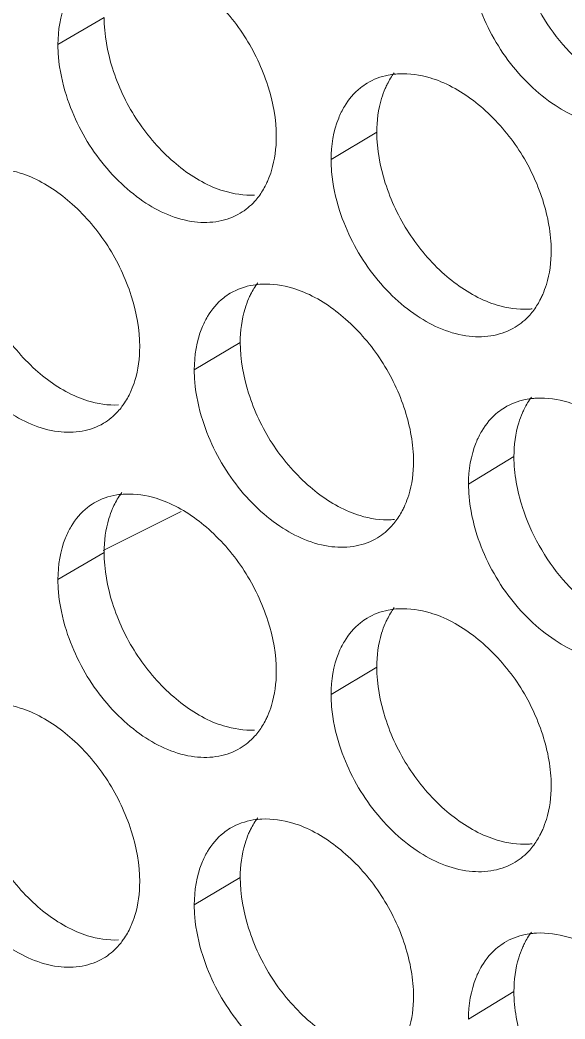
# Model space of a CAD drawing. Header units: millimetres. Extents: x 1177 to 4147, y 93 to 2194.
# Drawn here: x 2615.14 to 2623.16, y 697.32 to 712.03 of the extents above; entities that cross this region are included whole.
import ezdxf

# ---------------------------------------------------------------- set-up
doc = ezdxf.new("R2010")
doc.units = ezdxf.units.MM
doc.header["$LTSCALE"] = 0.1
doc.layers.get('0').update_dxf_attribs({"lineweight": 13})
doc.layers.add('标注', color=251, linetype='Continuous', lineweight=9)

# ---------------------------------------------------------------- blocks, each defined once
blk = doc.blocks.new('02')
for points, knots in [([(4627.348, 522.744), (4597.363, 531.299), (4553.55, 545.69), (4497.641, 568.487), (4458.71, 586.649), (4422.281, 606.068), (4388.51, 626.659), (4357.551, 648.334), (4338.416, 663.815), (4329.392, 671.722)], [0, 0, 0, 0, 0.278685, 0.411475, 0.539478, 0.662459, 0.780251, 0.892768, 1, 1, 1, 1]), ([(4626.906, 521.428), (4597.052, 529.945), (4553.424, 544.261), (4497.732, 566.923), (4458.929, 584.973), (4422.597, 604.269), (4388.892, 624.729), (4357.964, 646.263), (4338.829, 661.641), (4329.798, 669.496)], [0, 0, 0, 0, 0.278468, 0.411196, 0.539177, 0.662176, 0.780023, 0.892638, 1, 1, 1, 1]), ([(4628.518, 518.372), (4598.337, 526.935), (4554.235, 541.353), (4497.955, 564.22), (4458.766, 582.448), (4422.099, 601.945), (4388.114, 622.628), (4356.965, 644.402), (4337.717, 659.96), (4328.641, 667.907)], [0, 0, 0, 0, 0.278732, 0.411552, 0.539576, 0.662563, 0.780343, 0.892822, 1, 1, 1, 1]), ([(4328.202, 667.332), (4337.3, 659.316), (4356.601, 643.626), (4387.852, 621.677), (4421.956, 600.844), (4458.755, 581.215), (4498.091, 562.874), (4554.59, 539.876), (4598.873, 525.389), (4629.18, 516.79)], [0, 0, 0, 0, 0.107262, 0.219794, 0.337581, 0.460553, 0.588547, 0.721328, 1, 1, 1, 1])]:
    blk.add_open_spline(points, degree=3, knots=knots)
at = {"layer": '标注'}
for p, q in [((4506.808, 608.505), (4505.836, 607.934)), ((4512.541, 606.091), (4511.58, 605.515)), ((4509.669, 601.67), (4508.703, 601.096)), ((4515.425, 599.27), (4514.47, 598.691)), ((4506.787, 597.296), (4508.429, 598.116)), ((4506.808, 597.255), (4505.836, 596.684)), ((4506.808, 597.255), (4505.836, 596.684)), ((4512.541, 594.841), (4511.58, 594.265)), ((4512.541, 594.841), (4511.58, 594.265)), ((4509.669, 590.42), (4508.703, 589.846)), ((4515.425, 588.02), (4514.47, 587.441))]:
    blk.add_line(p, q, dxfattribs=at)
for centre, radius, start, end in [((4513.09, 605.668), 1.654, 92.9003, 95.1818), ((4515.644, 604.017), 1.649, 272.9969, 275.7719), ((4515.989, 598.839), 1.662, 93.0207, 95.749), ((4512.763, 599.58), 1.64, 272.8765, 275.2009), ((4513.09, 594.418), 1.654, 92.9003, 95.1818), ((4513.09, 594.418), 1.654, 92.9003, 95.1818), ((4515.644, 592.767), 1.649, 272.9969, 275.7719), ((4515.644, 592.767), 1.649, 272.9969, 275.7719), ((4515.989, 587.589), 1.662, 93.0207, 95.749)]:
    blk.add_arc(centre, radius, start, end, dxfattribs=at)
for points, knots in [([(4515.425, 610.52), (4515.425, 610.159), (4515.6, 609.22), (4516.216, 608.124), (4517.032, 607.35), (4517.5, 607.067), (4517.74, 606.969)], [0, 0, 0, 0, 0.243755, 0.63494, 0.825083, 1, 1, 1, 1]), ([(4510.428, 605.997), (4510.428, 606.358), (4510.288, 607.107), (4509.799, 608.141), (4509.067, 609.003), (4508.45, 609.426), (4508.128, 609.561)], [0, 0, 0, 0, 0.243745, 0.505466, 0.764291, 1, 1, 1, 1]), ([(4506.115, 609.053), (4506.069, 608.976), (4505.898, 608.627), (4505.836, 608.231), (4505.836, 607.934)], [0, 0, 0, 0, 0.232263, 1, 1, 1, 1]), ([(4514.648, 608.874), (4514.793, 608.423), (4515.124, 607.777), (4515.744, 607.074), (4516.404, 606.532), (4517.165, 606.203), (4517.903, 606.225), (4518.224, 606.346), (4518.362, 606.431)], [0, 0, 0, 0, 0.285015, 0.426566, 0.56171, 0.798641, 0.902454, 1, 1, 1, 1]), ([(4506.808, 608.505), (4506.808, 608.144), (4506.946, 607.395), (4507.432, 606.361), (4508.16, 605.497), (4508.775, 605.074), (4509.096, 604.938)], [0, 0, 0, 0, 0.24405, 0.505923, 0.764587, 1, 1, 1, 1]), ([(4505.836, 607.934), (4505.836, 607.847), (4505.853, 607.486), (4505.93, 607.128), (4506.013, 606.865)], [0, 0, 0, 0, 0.239158, 1, 1, 1, 1]), ([(4512.941, 607.315), (4512.887, 607.31), (4512.676, 607.28), (4512.472, 607.204), (4512.336, 607.123)], [0, 0, 0, 0, 0.257466, 1, 1, 1, 1]), ([(4512.909, 607.343), (4512.852, 607.267), (4512.786, 607.157), (4512.732, 607.042), (4512.719, 607.012)], [0, 0, 0, 0, 0.743694, 1, 1, 1, 1]), ([(4513.891, 607.154), (4513.817, 607.184), (4513.533, 607.286), (4513.228, 607.331), (4513.007, 607.319)], [0, 0, 0, 0, 0.265915, 1, 1, 1, 1]), ([(4512.336, 607.123), (4512.288, 607.094), (4512.099, 606.963), (4511.948, 606.781), (4511.859, 606.632)], [0, 0, 0, 0, 0.245262, 1, 1, 1, 1]), ([(4512.719, 607.012), (4512.69, 606.944), (4512.582, 606.649), (4512.541, 606.331), (4512.541, 606.091)], [0, 0, 0, 0, 0.235813, 1, 1, 1, 1]), ([(4516.208, 603.6), (4516.208, 603.961), (4516.067, 604.71), (4515.574, 605.741), (4514.836, 606.601), (4514.214, 607.02), (4513.891, 607.154)], [0, 0, 0, 0, 0.243409, 0.504813, 0.763684, 1, 1, 1, 1]), ([(4506.013, 606.865), (4506.155, 606.415), (4506.48, 605.771), (4507.089, 605.064), (4507.737, 604.518), (4508.484, 604.181), (4509.215, 604.191), (4509.533, 604.306), (4509.67, 604.388)], [0, 0, 0, 0, 0.286235, 0.428153, 0.563457, 0.799968, 0.903181, 1, 1, 1, 1]), ([(4511.859, 606.632), (4511.813, 606.555), (4511.643, 606.207), (4511.58, 605.812), (4511.58, 605.515)], [0, 0, 0, 0, 0.232735, 1, 1, 1, 1]), ([(4510.25, 605.078), (4510.28, 605.146), (4510.387, 605.44), (4510.428, 605.758), (4510.428, 605.997)], [0, 0, 0, 0, 0.235754, 1, 1, 1, 1]), ([(4512.541, 606.091), (4512.541, 605.73), (4512.681, 604.982), (4513.171, 603.949), (4513.905, 603.088), (4514.524, 602.669), (4514.847, 602.535)], [0, 0, 0, 0, 0.243714, 0.505271, 0.763981, 1, 1, 1, 1]), ([(4511.58, 605.515), (4511.58, 605.429), (4511.597, 605.067), (4511.675, 604.71), (4511.758, 604.448)], [0, 0, 0, 0, 0.239233, 1, 1, 1, 1]), ([(4505.264, 605.15), (4505.191, 605.181), (4504.912, 605.285), (4504.609, 605.332), (4504.391, 605.322)], [0, 0, 0, 0, 0.266406, 1, 1, 1, 1]), ([(4507.555, 601.581), (4507.555, 601.942), (4507.415, 602.691), (4506.928, 603.725), (4506.199, 604.59), (4505.585, 605.014), (4505.264, 605.15)], [0, 0, 0, 0, 0.243914, 0.505794, 0.764596, 1, 1, 1, 1]), ([(4509.096, 604.938), (4509.169, 604.908), (4509.449, 604.805), (4509.753, 604.759), (4509.971, 604.77)], [0, 0, 0, 0, 0.265996, 1, 1, 1, 1]), ([(4510.058, 604.742), (4510.115, 604.819), (4510.183, 604.93), (4510.237, 605.047), (4510.25, 605.078)], [0, 0, 0, 0, 0.74354, 1, 1, 1, 1]), ([(4509.67, 604.388), (4509.782, 604.455), (4509.92, 604.57), (4510.031, 604.706), (4510.058, 604.742)], [0, 0, 0, 0, 0.744409, 1, 1, 1, 1]), ([(4511.758, 604.448), (4511.902, 603.997), (4512.231, 603.352), (4512.847, 602.647), (4513.504, 602.104), (4514.26, 601.772), (4514.996, 601.79), (4515.316, 601.909), (4515.454, 601.993)], [0, 0, 0, 0, 0.28542, 0.427092, 0.562289, 0.79908, 0.902694, 1, 1, 1, 1]), ([(4503.958, 604.097), (4503.958, 603.736), (4504.096, 602.987), (4504.579, 601.952), (4505.304, 601.086), (4505.917, 600.661), (4506.237, 600.525)], [0, 0, 0, 0, 0.244219, 0.506251, 0.764892, 1, 1, 1, 1]), ([(4516.029, 602.68), (4516.059, 602.748), (4516.167, 603.043), (4516.208, 603.36), (4516.208, 603.6)], [0, 0, 0, 0, 0.236051, 1, 1, 1, 1]), ([(4510.123, 602.897), (4510.064, 602.894), (4509.833, 602.871), (4509.608, 602.793), (4509.46, 602.705)], [0, 0, 0, 0, 0.258753, 1, 1, 1, 1]), ([(4510.038, 602.925), (4509.981, 602.848), (4509.913, 602.737), (4509.859, 602.62), (4509.846, 602.59)], [0, 0, 0, 0, 0.74352, 1, 1, 1, 1]), ([(4511.004, 602.729), (4510.93, 602.76), (4510.648, 602.862), (4510.343, 602.908), (4510.123, 602.897)], [0, 0, 0, 0, 0.266077, 1, 1, 1, 1]), ([(4509.46, 602.705), (4509.412, 602.676), (4509.222, 602.545), (4509.07, 602.363), (4508.981, 602.214)], [0, 0, 0, 0, 0.245151, 1, 1, 1, 1]), ([(4509.846, 602.59), (4509.817, 602.522), (4509.709, 602.227), (4509.669, 601.91), (4509.669, 601.67)], [0, 0, 0, 0, 0.235665, 1, 1, 1, 1]), ([(4513.313, 599.17), (4513.313, 599.531), (4513.172, 600.28), (4512.681, 601.313), (4511.946, 602.174), (4511.327, 602.594), (4511.004, 602.729)], [0, 0, 0, 0, 0.243576, 0.505139, 0.763987, 1, 1, 1, 1]), ([(4515.841, 602.351), (4515.897, 602.427), (4515.963, 602.536), (4516.016, 602.65), (4516.029, 602.68)], [0, 0, 0, 0, 0.743887, 1, 1, 1, 1]), ([(4503.157, 602.459), (4503.298, 602.01), (4503.621, 601.365), (4504.227, 600.658), (4504.871, 600.111), (4505.614, 599.771), (4506.341, 599.777), (4506.658, 599.89), (4506.795, 599.97)], [0, 0, 0, 0, 0.286646, 0.428688, 0.564047, 0.800418, 0.903427, 1, 1, 1, 1]), ([(4514.847, 602.535), (4514.921, 602.505), (4515.204, 602.403), (4515.51, 602.359), (4515.73, 602.371)], [0, 0, 0, 0, 0.265674, 1, 1, 1, 1]), ([(4508.981, 602.214), (4508.935, 602.137), (4508.765, 601.788), (4508.703, 601.393), (4508.703, 601.096)], [0, 0, 0, 0, 0.2325, 1, 1, 1, 1]), ([(4515.454, 601.993), (4515.566, 602.061), (4515.703, 602.178), (4515.814, 602.315), (4515.841, 602.351)], [0, 0, 0, 0, 0.744581, 1, 1, 1, 1]), ([(4507.378, 600.662), (4507.407, 600.73), (4507.514, 601.024), (4507.555, 601.341), (4507.555, 601.581)], [0, 0, 0, 0, 0.235606, 1, 1, 1, 1]), ([(4509.669, 601.67), (4509.669, 601.309), (4509.808, 600.56), (4510.296, 599.526), (4511.027, 598.664), (4511.644, 598.243), (4511.966, 598.108)], [0, 0, 0, 0, 0.243882, 0.505596, 0.764283, 1, 1, 1, 1]), ([(4508.703, 601.096), (4508.703, 601.01), (4508.719, 600.648), (4508.797, 600.29), (4508.88, 600.028)], [0, 0, 0, 0, 0.239196, 1, 1, 1, 1]), ([(4506.237, 600.525), (4506.31, 600.494), (4506.589, 600.391), (4506.891, 600.345), (4507.109, 600.355)], [0, 0, 0, 0, 0.26616, 1, 1, 1, 1]), ([(4507.183, 600.323), (4507.202, 600.348), (4507.277, 600.455), (4507.339, 600.571), (4507.378, 600.662)], [0, 0, 0, 0, 0.244103, 1, 1, 1, 1]), ([(4515.823, 600.493), (4515.769, 600.487), (4515.56, 600.456), (4515.358, 600.379), (4515.224, 600.298)], [0, 0, 0, 0, 0.257249, 1, 1, 1, 1]), ([(4515.791, 600.518), (4515.735, 600.443), (4515.67, 600.334), (4515.616, 600.22), (4515.604, 600.19)], [0, 0, 0, 0, 0.743867, 1, 1, 1, 1]), ([(4516.789, 600.335), (4516.715, 600.365), (4516.43, 600.466), (4516.123, 600.51), (4515.901, 600.499)], [0, 0, 0, 0, 0.265755, 1, 1, 1, 1]), ([(4506.795, 599.97), (4506.907, 600.037), (4507.045, 600.151), (4507.156, 600.287), (4507.183, 600.323)], [0, 0, 0, 0, 0.744319, 1, 1, 1, 1]), ([(4515.224, 600.298), (4515.176, 600.269), (4514.988, 600.137), (4514.837, 599.956), (4514.748, 599.807)], [0, 0, 0, 0, 0.24537, 1, 1, 1, 1]), ([(4515.604, 600.19), (4515.574, 600.122), (4515.466, 599.827), (4515.425, 599.509), (4515.425, 599.27)], [0, 0, 0, 0, 0.235961, 1, 1, 1, 1]), ([(4508.88, 600.028), (4509.023, 599.578), (4509.35, 598.933), (4509.962, 598.227), (4510.615, 597.683), (4511.366, 597.348), (4512.099, 597.362), (4512.418, 597.479), (4512.556, 597.562)], [0, 0, 0, 0, 0.285826, 0.427621, 0.562871, 0.799523, 0.902937, 1, 1, 1, 1]), ([(4514.748, 599.807), (4514.702, 599.73), (4514.532, 599.382), (4514.47, 598.987), (4514.47, 598.691)], [0, 0, 0, 0, 0.232969, 1, 1, 1, 1]), ([(4515.425, 599.27), (4515.425, 598.909), (4515.6, 597.97), (4516.216, 596.874), (4517.032, 596.1), (4517.5, 595.817), (4517.74, 595.719)], [0, 0, 0, 0, 0.243755, 0.63494, 0.825083, 1, 1, 1, 1]), ([(4513.134, 598.251), (4513.164, 598.318), (4513.272, 598.613), (4513.313, 598.931), (4513.313, 599.17)], [0, 0, 0, 0, 0.235903, 1, 1, 1, 1]), ([(4514.47, 598.691), (4514.47, 598.605), (4514.487, 598.243), (4514.564, 597.886), (4514.648, 597.624)], [0, 0, 0, 0, 0.239271, 1, 1, 1, 1]), ([(4507.251, 598.481), (4507.192, 598.478), (4506.965, 598.456), (4506.741, 598.38), (4506.595, 598.294)], [0, 0, 0, 0, 0.258729, 1, 1, 1, 1]), ([(4507.251, 598.481), (4507.192, 598.478), (4506.965, 598.456), (4506.741, 598.38), (4506.595, 598.294)], [0, 0, 0, 0, 0.258729, 1, 1, 1, 1]), ([(4507.178, 598.513), (4507.159, 598.487), (4507.084, 598.381), (4507.023, 598.265), (4506.984, 598.175)], [0, 0, 0, 0, 0.244083, 1, 1, 1, 1]), ([(4507.178, 598.513), (4507.159, 598.487), (4507.084, 598.381), (4507.023, 598.265), (4506.984, 598.175)], [0, 0, 0, 0, 0.244083, 1, 1, 1, 1]), ([(4508.128, 598.311), (4508.055, 598.342), (4507.774, 598.445), (4507.471, 598.491), (4507.251, 598.481)], [0, 0, 0, 0, 0.26624, 1, 1, 1, 1]), ([(4508.128, 598.311), (4508.055, 598.342), (4507.774, 598.445), (4507.471, 598.491), (4507.251, 598.481)], [0, 0, 0, 0, 0.26624, 1, 1, 1, 1]), ([(4506.595, 598.294), (4506.547, 598.265), (4506.356, 598.135), (4506.204, 597.952), (4506.115, 597.803)], [0, 0, 0, 0, 0.245038, 1, 1, 1, 1]), ([(4506.595, 598.294), (4506.547, 598.265), (4506.356, 598.135), (4506.204, 597.952), (4506.115, 597.803)], [0, 0, 0, 0, 0.245038, 1, 1, 1, 1]), ([(4506.984, 598.175), (4506.955, 598.107), (4506.848, 597.812), (4506.808, 597.495), (4506.808, 597.255)], [0, 0, 0, 0, 0.235516, 1, 1, 1, 1]), ([(4506.984, 598.175), (4506.955, 598.107), (4506.848, 597.812), (4506.808, 597.495), (4506.808, 597.255)], [0, 0, 0, 0, 0.235516, 1, 1, 1, 1]), ([(4510.428, 594.747), (4510.428, 595.108), (4510.288, 595.857), (4509.799, 596.891), (4509.067, 597.753), (4508.45, 598.176), (4508.128, 598.311)], [0, 0, 0, 0, 0.243745, 0.505466, 0.764291, 1, 1, 1, 1]), ([(4510.428, 594.747), (4510.428, 595.108), (4510.288, 595.857), (4509.799, 596.891), (4509.067, 597.753), (4508.45, 598.176), (4508.128, 598.311)], [0, 0, 0, 0, 0.243745, 0.505466, 0.764291, 1, 1, 1, 1]), ([(4512.944, 597.918), (4513, 597.995), (4513.067, 598.105), (4513.121, 598.22), (4513.134, 598.251)], [0, 0, 0, 0, 0.743715, 1, 1, 1, 1]), ([(4511.966, 598.108), (4512.039, 598.078), (4512.321, 597.976), (4512.625, 597.931), (4512.845, 597.942)], [0, 0, 0, 0, 0.265834, 1, 1, 1, 1]), ([(4506.115, 597.803), (4506.069, 597.726), (4505.898, 597.377), (4505.836, 596.981), (4505.836, 596.684)], [0, 0, 0, 0, 0.232263, 1, 1, 1, 1]), ([(4506.115, 597.803), (4506.069, 597.726), (4505.898, 597.377), (4505.836, 596.981), (4505.836, 596.684)], [0, 0, 0, 0, 0.232263, 1, 1, 1, 1]), ([(4512.556, 597.562), (4512.668, 597.63), (4512.806, 597.745), (4512.917, 597.882), (4512.944, 597.918)], [0, 0, 0, 0, 0.744496, 1, 1, 1, 1]), ([(4514.648, 597.624), (4514.793, 597.173), (4515.124, 596.527), (4515.744, 595.824), (4516.404, 595.282), (4517.165, 594.953), (4517.903, 594.975), (4518.224, 595.096), (4518.362, 595.181)], [0, 0, 0, 0, 0.285015, 0.426566, 0.56171, 0.798641, 0.902454, 1, 1, 1, 1]), ([(4506.808, 597.255), (4506.808, 596.894), (4506.946, 596.145), (4507.432, 595.111), (4508.16, 594.247), (4508.775, 593.824), (4509.096, 593.688)], [0, 0, 0, 0, 0.24405, 0.505923, 0.764587, 1, 1, 1, 1]), ([(4506.808, 597.255), (4506.808, 596.894), (4506.946, 596.145), (4507.432, 595.111), (4508.16, 594.247), (4508.775, 593.824), (4509.096, 593.688)], [0, 0, 0, 0, 0.24405, 0.505923, 0.764587, 1, 1, 1, 1]), ([(4505.836, 596.684), (4505.836, 596.597), (4505.853, 596.236), (4505.93, 595.878), (4506.013, 595.615)], [0, 0, 0, 0, 0.239158, 1, 1, 1, 1]), ([(4505.836, 596.684), (4505.836, 596.597), (4505.853, 596.236), (4505.93, 595.878), (4506.013, 595.615)], [0, 0, 0, 0, 0.239158, 1, 1, 1, 1]), ([(4512.941, 596.065), (4512.887, 596.06), (4512.676, 596.03), (4512.472, 595.954), (4512.336, 595.873)], [0, 0, 0, 0, 0.257466, 1, 1, 1, 1]), ([(4512.941, 596.065), (4512.887, 596.06), (4512.676, 596.03), (4512.472, 595.954), (4512.336, 595.873)], [0, 0, 0, 0, 0.257466, 1, 1, 1, 1]), ([(4512.909, 596.093), (4512.852, 596.017), (4512.786, 595.907), (4512.732, 595.792), (4512.719, 595.762)], [0, 0, 0, 0, 0.743694, 1, 1, 1, 1]), ([(4512.909, 596.093), (4512.852, 596.017), (4512.786, 595.907), (4512.732, 595.792), (4512.719, 595.762)], [0, 0, 0, 0, 0.743694, 1, 1, 1, 1]), ([(4513.891, 595.904), (4513.817, 595.934), (4513.533, 596.036), (4513.228, 596.081), (4513.007, 596.069)], [0, 0, 0, 0, 0.265915, 1, 1, 1, 1]), ([(4513.891, 595.904), (4513.817, 595.934), (4513.533, 596.036), (4513.228, 596.081), (4513.007, 596.069)], [0, 0, 0, 0, 0.265915, 1, 1, 1, 1]), ([(4512.336, 595.873), (4512.288, 595.844), (4512.099, 595.713), (4511.948, 595.531), (4511.859, 595.382)], [0, 0, 0, 0, 0.245262, 1, 1, 1, 1]), ([(4512.336, 595.873), (4512.288, 595.844), (4512.099, 595.713), (4511.948, 595.531), (4511.859, 595.382)], [0, 0, 0, 0, 0.245262, 1, 1, 1, 1]), ([(4516.208, 592.35), (4516.208, 592.711), (4516.067, 593.46), (4515.574, 594.491), (4514.836, 595.351), (4514.214, 595.77), (4513.891, 595.904)], [0, 0, 0, 0, 0.243409, 0.504813, 0.763684, 1, 1, 1, 1]), ([(4516.208, 592.35), (4516.208, 592.711), (4516.067, 593.46), (4515.574, 594.491), (4514.836, 595.351), (4514.214, 595.77), (4513.891, 595.904)], [0, 0, 0, 0, 0.243409, 0.504813, 0.763684, 1, 1, 1, 1]), ([(4512.719, 595.762), (4512.69, 595.694), (4512.582, 595.399), (4512.541, 595.081), (4512.541, 594.841)], [0, 0, 0, 0, 0.235813, 1, 1, 1, 1]), ([(4512.719, 595.762), (4512.69, 595.694), (4512.582, 595.399), (4512.541, 595.081), (4512.541, 594.841)], [0, 0, 0, 0, 0.235813, 1, 1, 1, 1]), ([(4506.013, 595.615), (4506.155, 595.165), (4506.48, 594.521), (4507.089, 593.814), (4507.737, 593.268), (4508.484, 592.931), (4509.215, 592.941), (4509.533, 593.056), (4509.67, 593.138)], [0, 0, 0, 0, 0.286235, 0.428153, 0.563457, 0.799968, 0.903181, 1, 1, 1, 1]), ([(4506.013, 595.615), (4506.155, 595.165), (4506.48, 594.521), (4507.089, 593.814), (4507.737, 593.268), (4508.484, 592.931), (4509.215, 592.941), (4509.533, 593.056), (4509.67, 593.138)], [0, 0, 0, 0, 0.286235, 0.428153, 0.563457, 0.799968, 0.903181, 1, 1, 1, 1]), ([(4511.859, 595.382), (4511.813, 595.305), (4511.643, 594.957), (4511.58, 594.562), (4511.58, 594.265)], [0, 0, 0, 0, 0.232735, 1, 1, 1, 1]), ([(4511.859, 595.382), (4511.813, 595.305), (4511.643, 594.957), (4511.58, 594.562), (4511.58, 594.265)], [0, 0, 0, 0, 0.232735, 1, 1, 1, 1]), ([(4512.541, 594.841), (4512.541, 594.48), (4512.681, 593.732), (4513.171, 592.699), (4513.905, 591.838), (4514.524, 591.419), (4514.847, 591.285)], [0, 0, 0, 0, 0.243714, 0.505271, 0.763981, 1, 1, 1, 1]), ([(4512.541, 594.841), (4512.541, 594.48), (4512.681, 593.732), (4513.171, 592.699), (4513.905, 591.838), (4514.524, 591.419), (4514.847, 591.285)], [0, 0, 0, 0, 0.243714, 0.505271, 0.763981, 1, 1, 1, 1]), ([(4510.25, 593.828), (4510.28, 593.896), (4510.387, 594.19), (4510.428, 594.508), (4510.428, 594.747)], [0, 0, 0, 0, 0.235754, 1, 1, 1, 1]), ([(4510.25, 593.828), (4510.28, 593.896), (4510.387, 594.19), (4510.428, 594.508), (4510.428, 594.747)], [0, 0, 0, 0, 0.235754, 1, 1, 1, 1]), ([(4511.58, 594.265), (4511.58, 594.179), (4511.597, 593.817), (4511.675, 593.46), (4511.758, 593.198)], [0, 0, 0, 0, 0.239233, 1, 1, 1, 1]), ([(4511.58, 594.265), (4511.58, 594.179), (4511.597, 593.817), (4511.675, 593.46), (4511.758, 593.198)], [0, 0, 0, 0, 0.239233, 1, 1, 1, 1]), ([(4505.264, 593.9), (4505.191, 593.931), (4504.912, 594.035), (4504.609, 594.082), (4504.391, 594.072)], [0, 0, 0, 0, 0.266406, 1, 1, 1, 1]), ([(4507.555, 590.331), (4507.555, 590.692), (4507.415, 591.441), (4506.928, 592.475), (4506.199, 593.34), (4505.585, 593.764), (4505.264, 593.9)], [0, 0, 0, 0, 0.243914, 0.505794, 0.764596, 1, 1, 1, 1]), ([(4510.058, 593.492), (4510.115, 593.569), (4510.183, 593.68), (4510.237, 593.797), (4510.25, 593.828)], [0, 0, 0, 0, 0.74354, 1, 1, 1, 1]), ([(4510.058, 593.492), (4510.115, 593.569), (4510.183, 593.68), (4510.237, 593.797), (4510.25, 593.828)], [0, 0, 0, 0, 0.74354, 1, 1, 1, 1]), ([(4509.096, 593.688), (4509.169, 593.658), (4509.449, 593.555), (4509.753, 593.509), (4509.971, 593.52)], [0, 0, 0, 0, 0.265996, 1, 1, 1, 1]), ([(4509.096, 593.688), (4509.169, 593.658), (4509.449, 593.555), (4509.753, 593.509), (4509.971, 593.52)], [0, 0, 0, 0, 0.265996, 1, 1, 1, 1]), ([(4509.67, 593.138), (4509.782, 593.205), (4509.92, 593.32), (4510.031, 593.456), (4510.058, 593.492)], [0, 0, 0, 0, 0.744409, 1, 1, 1, 1]), ([(4509.67, 593.138), (4509.782, 593.205), (4509.92, 593.32), (4510.031, 593.456), (4510.058, 593.492)], [0, 0, 0, 0, 0.744409, 1, 1, 1, 1]), ([(4511.758, 593.198), (4511.902, 592.747), (4512.231, 592.102), (4512.847, 591.397), (4513.504, 590.854), (4514.26, 590.522), (4514.996, 590.54), (4515.316, 590.659), (4515.454, 590.743)], [0, 0, 0, 0, 0.28542, 0.427092, 0.562289, 0.79908, 0.902694, 1, 1, 1, 1]), ([(4511.758, 593.198), (4511.902, 592.747), (4512.231, 592.102), (4512.847, 591.397), (4513.504, 590.854), (4514.26, 590.522), (4514.996, 590.54), (4515.316, 590.659), (4515.454, 590.743)], [0, 0, 0, 0, 0.28542, 0.427092, 0.562289, 0.79908, 0.902694, 1, 1, 1, 1]), ([(4503.958, 592.847), (4503.958, 592.486), (4504.096, 591.737), (4504.579, 590.702), (4505.304, 589.836), (4505.917, 589.411), (4506.237, 589.275)], [0, 0, 0, 0, 0.244219, 0.506251, 0.764892, 1, 1, 1, 1]), ([(4516.029, 591.43), (4516.059, 591.498), (4516.167, 591.793), (4516.208, 592.11), (4516.208, 592.35)], [0, 0, 0, 0, 0.236051, 1, 1, 1, 1]), ([(4516.029, 591.43), (4516.059, 591.498), (4516.167, 591.793), (4516.208, 592.11), (4516.208, 592.35)], [0, 0, 0, 0, 0.236051, 1, 1, 1, 1]), ([(4510.123, 591.647), (4510.064, 591.644), (4509.833, 591.621), (4509.608, 591.543), (4509.46, 591.455)], [0, 0, 0, 0, 0.258753, 1, 1, 1, 1]), ([(4510.038, 591.675), (4509.981, 591.598), (4509.913, 591.487), (4509.859, 591.37), (4509.846, 591.34)], [0, 0, 0, 0, 0.74352, 1, 1, 1, 1]), ([(4511.004, 591.479), (4510.93, 591.51), (4510.648, 591.612), (4510.343, 591.658), (4510.123, 591.647)], [0, 0, 0, 0, 0.266077, 1, 1, 1, 1]), ([(4509.46, 591.455), (4509.412, 591.426), (4509.222, 591.295), (4509.07, 591.113), (4508.981, 590.964)], [0, 0, 0, 0, 0.245151, 1, 1, 1, 1]), ([(4513.313, 587.92), (4513.313, 588.281), (4513.172, 589.03), (4512.681, 590.063), (4511.946, 590.924), (4511.327, 591.344), (4511.004, 591.479)], [0, 0, 0, 0, 0.243576, 0.505139, 0.763987, 1, 1, 1, 1]), ([(4509.846, 591.34), (4509.817, 591.272), (4509.709, 590.977), (4509.669, 590.66), (4509.669, 590.42)], [0, 0, 0, 0, 0.235665, 1, 1, 1, 1]), ([(4514.847, 591.285), (4514.921, 591.255), (4515.204, 591.153), (4515.51, 591.109), (4515.73, 591.121)], [0, 0, 0, 0, 0.265674, 1, 1, 1, 1]), ([(4514.847, 591.285), (4514.921, 591.255), (4515.204, 591.153), (4515.51, 591.109), (4515.73, 591.121)], [0, 0, 0, 0, 0.265674, 1, 1, 1, 1]), ([(4515.841, 591.101), (4515.897, 591.177), (4515.963, 591.286), (4516.016, 591.4), (4516.029, 591.43)], [0, 0, 0, 0, 0.743887, 1, 1, 1, 1]), ([(4515.841, 591.101), (4515.897, 591.177), (4515.963, 591.286), (4516.016, 591.4), (4516.029, 591.43)], [0, 0, 0, 0, 0.743887, 1, 1, 1, 1]), ([(4503.157, 591.209), (4503.298, 590.76), (4503.621, 590.115), (4504.227, 589.408), (4504.871, 588.861), (4505.614, 588.521), (4506.341, 588.527), (4506.658, 588.64), (4506.795, 588.72)], [0, 0, 0, 0, 0.286646, 0.428688, 0.564047, 0.800418, 0.903427, 1, 1, 1, 1]), ([(4515.454, 590.743), (4515.566, 590.811), (4515.703, 590.928), (4515.814, 591.065), (4515.841, 591.101)], [0, 0, 0, 0, 0.744581, 1, 1, 1, 1]), ([(4515.454, 590.743), (4515.566, 590.811), (4515.703, 590.928), (4515.814, 591.065), (4515.841, 591.101)], [0, 0, 0, 0, 0.744581, 1, 1, 1, 1]), ([(4508.981, 590.964), (4508.935, 590.887), (4508.765, 590.538), (4508.703, 590.143), (4508.703, 589.846)], [0, 0, 0, 0, 0.2325, 1, 1, 1, 1]), ([(4509.669, 590.42), (4509.669, 590.059), (4509.808, 589.31), (4510.296, 588.276), (4511.027, 587.414), (4511.644, 586.993), (4511.966, 586.858)], [0, 0, 0, 0, 0.243882, 0.505596, 0.764283, 1, 1, 1, 1]), ([(4507.378, 589.412), (4507.407, 589.48), (4507.514, 589.774), (4507.555, 590.091), (4507.555, 590.331)], [0, 0, 0, 0, 0.235606, 1, 1, 1, 1]), ([(4508.703, 589.846), (4508.703, 589.76), (4508.719, 589.398), (4508.797, 589.04), (4508.88, 588.778)], [0, 0, 0, 0, 0.239196, 1, 1, 1, 1]), ([(4507.183, 589.073), (4507.202, 589.098), (4507.277, 589.205), (4507.339, 589.321), (4507.378, 589.412)], [0, 0, 0, 0, 0.244103, 1, 1, 1, 1]), ([(4506.237, 589.275), (4506.31, 589.244), (4506.589, 589.141), (4506.891, 589.095), (4507.109, 589.105)], [0, 0, 0, 0, 0.26616, 1, 1, 1, 1]), ([(4515.823, 589.243), (4515.769, 589.237), (4515.56, 589.206), (4515.358, 589.129), (4515.224, 589.048)], [0, 0, 0, 0, 0.257249, 1, 1, 1, 1]), ([(4515.791, 589.268), (4515.735, 589.193), (4515.67, 589.084), (4515.616, 588.97), (4515.604, 588.94)], [0, 0, 0, 0, 0.743867, 1, 1, 1, 1]), ([(4516.789, 589.085), (4516.715, 589.115), (4516.43, 589.216), (4516.123, 589.26), (4515.901, 589.249)], [0, 0, 0, 0, 0.265755, 1, 1, 1, 1]), ([(4506.795, 588.72), (4506.907, 588.787), (4507.045, 588.901), (4507.156, 589.037), (4507.183, 589.073)], [0, 0, 0, 0, 0.744319, 1, 1, 1, 1]), ([(4515.224, 589.048), (4515.176, 589.019), (4514.988, 588.887), (4514.837, 588.706), (4514.748, 588.557)], [0, 0, 0, 0, 0.24537, 1, 1, 1, 1]), ([(4515.604, 588.94), (4515.574, 588.872), (4515.466, 588.577), (4515.425, 588.259), (4515.425, 588.02)], [0, 0, 0, 0, 0.235961, 1, 1, 1, 1]), ([(4508.88, 588.778), (4509.023, 588.328), (4509.35, 587.683), (4509.962, 586.977), (4510.615, 586.433), (4511.366, 586.098), (4512.099, 586.112), (4512.418, 586.229), (4512.556, 586.312)], [0, 0, 0, 0, 0.285826, 0.427621, 0.562871, 0.799523, 0.902937, 1, 1, 1, 1]), ([(4514.748, 588.557), (4514.702, 588.48), (4514.532, 588.132), (4514.47, 587.737), (4514.47, 587.441)], [0, 0, 0, 0, 0.232969, 1, 1, 1, 1]), ([(4513.134, 587.001), (4513.164, 587.068), (4513.272, 587.363), (4513.313, 587.681), (4513.313, 587.92)], [0, 0, 0, 0, 0.235903, 1, 1, 1, 1]), ([(4515.425, 588.02), (4515.425, 587.659), (4515.6, 586.72), (4516.216, 585.624), (4517.032, 584.85), (4517.5, 584.567), (4517.74, 584.469)], [0, 0, 0, 0, 0.243755, 0.63494, 0.825083, 1, 1, 1, 1])]:
    blk.add_open_spline(points, degree=3, knots=knots, dxfattribs=at)

msp = doc.modelspace()

# ---------------------------------------------------------------- block references
at = {"xscale": 0.7, "yscale": 0.7, "zscale": 0.7}
msp.add_blockref('02', (-538.391, 286.112), dxfattribs=at)

doc.saveas('drawing.dxf')
